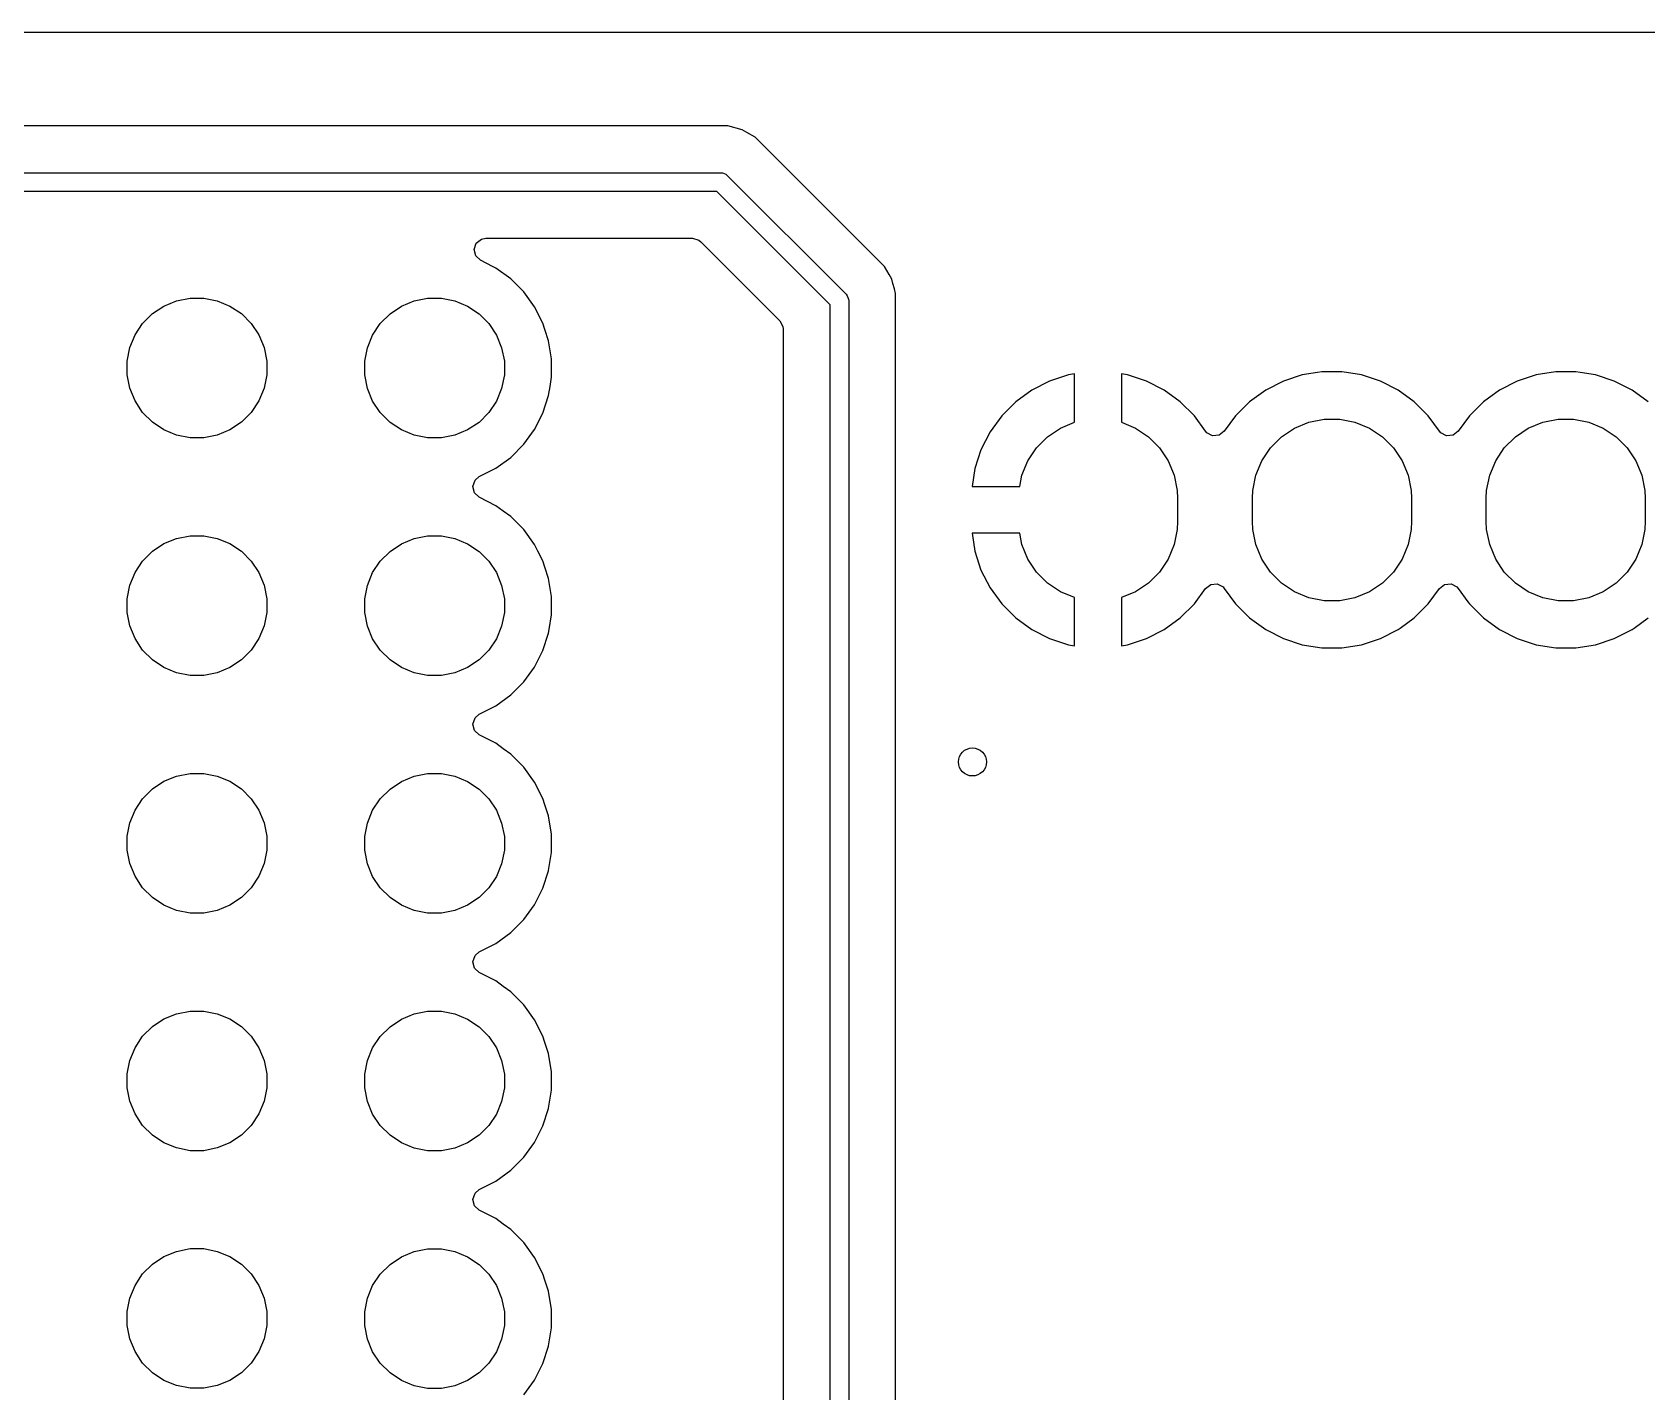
# Model space of a CAD drawing. Header units: millimetres. Extents: x 69 to 174, y -162 to -92.
# Drawn here: x 141.06 to 158.32, y -106.56 to -92.03 of the extents above; entities that cross this region are included whole.
import ezdxf

# ---------------------------------------------------------------- set-up
doc = ezdxf.new("R2010")
doc.units = ezdxf.units.MM
doc.layers.add('Back', color=153, linetype='CONTINUOUS', true_color=0x4d7fc4)

msp = doc.modelspace()

# ---------------------------------------------------------------- linework, layer by layer
at = {"layer": 'Back', "linetype": 'CONTINUOUS'}
for p, q in [((70.235092, -92.0289), (172.534908, -92.0289)), ((148.333331, -93.0295), (84.374361, -93.0295)), ((148.333347, -93.029499), (148.333331, -93.0295)), ((148.340943, -93.029499), (148.333347, -93.029499)), ((148.499057, -93.029499), (148.340943, -93.029499)), ((148.651785, -93.070423), (148.499057, -93.029499)), ((148.7019, -93.099358), (148.651785, -93.070423)), ((148.701904, -93.099359), (148.7019, -93.099358)), ((148.701904, -93.09936), (148.701904, -93.099359)), ((148.788716, -93.14948), (148.701904, -93.09936)), ((148.788717, -93.149481), (148.788716, -93.14948)), ((148.907588, -93.268352), (148.788717, -93.149481)), ((148.90759, -93.268355), (148.907588, -93.268352)), ((150.054374, -94.415139), (148.90759, -93.268355)), ((84.033773, -93.53), (148.42, -93.53)), ((148.42, -93.53), (148.439509, -93.531921)), ((148.439509, -93.531921), (148.475557, -93.546853)), ((148.475557, -93.546853), (148.490711, -93.559289)), ((148.490711, -93.559289), (149.760711, -94.829289)), ((148.378578, -93.73), (84.033773, -93.73)), ((149.59, -94.941422), (148.378578, -93.73)), ((145.785953, -94.34919), (145.80849, -94.283055)), ((145.802748, -94.417011), (145.785953, -94.34919)), ((145.80849, -94.283055), (145.863205, -94.239603)), ((145.863205, -94.239603), (145.909839, -94.2305)), ((145.909839, -94.2305), (148.119903, -94.2305)), ((148.119903, -94.2305), (148.186942, -94.250185)), ((148.186942, -94.250185), (148.207584, -94.266819)), ((148.207584, -94.266819), (149.053181, -95.112416)), ((145.853544, -94.464985), (145.802748, -94.417011)), ((145.982123, -94.530499), (145.853544, -94.464985)), ((146.017405, -94.548476), (145.982123, -94.530499)), ((146.176646, -94.664172), (146.017405, -94.548476)), ((150.054385, -94.415149), (150.054374, -94.415139)), ((150.058715, -94.419479), (150.054385, -94.415149)), ((150.058716, -94.41948), (150.058715, -94.419479)), ((150.17052, -94.531284), (150.058716, -94.41948)), ((150.220639, -94.618095), (150.17052, -94.531284)), ((146.315828, -94.803354), (146.176646, -94.664172)), ((150.249577, -94.668215), (150.220639, -94.618095)), ((150.249577, -94.668216), (150.249577, -94.668215)), ((150.249578, -94.668217), (150.249577, -94.668216)), ((150.262223, -94.715406), (150.249578, -94.668217)), ((150.262223, -94.715407), (150.262223, -94.715406)), ((150.277375, -94.771961), (150.262223, -94.715407)), ((142.468452, -94.954468), (142.604286, -94.898204)), ((142.604286, -94.898204), (142.748487, -94.86952)), ((142.748487, -94.86952), (142.895513, -94.86952)), ((142.895513, -94.86952), (143.039714, -94.898204)), ((143.039714, -94.898204), (143.175548, -94.954468)), ((145.008452, -94.956559), (145.144286, -94.900295)), ((145.144286, -94.900295), (145.288487, -94.871611)), ((145.288487, -94.871611), (145.435513, -94.871611)), ((145.435513, -94.871611), (145.579714, -94.900295)), ((145.579714, -94.900295), (145.715548, -94.956559)), ((146.431523, -94.962594), (146.315828, -94.803354)), ((149.760711, -94.829289), (149.773147, -94.844442)), ((149.773147, -94.844442), (149.773147, -94.844443)), ((149.773147, -94.844443), (149.788079, -94.880491)), ((149.788079, -94.880491), (149.79, -94.9)), ((149.79, -94.9), (149.79, -110.098578)), ((150.2905, -94.820943), (150.277375, -94.771961)), ((150.2905, -94.820946), (150.2905, -94.820943)), ((150.2905, -96.883333), (150.2905, -94.820946)), ((142.242242, -95.140114), (142.346205, -95.036151)), ((142.346205, -95.036151), (142.468452, -94.954468)), ((143.175548, -94.954468), (143.297795, -95.036151)), ((143.297795, -95.036151), (143.401758, -95.140114)), ((144.782242, -95.142205), (144.886205, -95.038242)), ((144.886205, -95.038242), (145.008452, -94.956559)), ((145.715548, -94.956559), (145.837795, -95.038242)), ((145.837795, -95.038242), (145.941758, -95.142205)), ((146.520882, -95.13797), (146.431523, -94.962594)), ((149.59, -110.14), (149.59, -94.941422)), ((142.160559, -95.262361), (142.242242, -95.140114)), ((143.401758, -95.140114), (143.483441, -95.262361)), ((144.700559, -95.264452), (144.782242, -95.142205)), ((145.941758, -95.142205), (146.023441, -95.264452)), ((146.520882, -95.137972), (146.520882, -95.13797)), ((146.520884, -95.137975), (146.520882, -95.137972)), ((146.542908, -95.205758), (146.520884, -95.137975)), ((146.581709, -95.325173), (146.542908, -95.205758)), ((149.053181, -95.112416), (149.086666, -95.173739)), ((149.086666, -95.173739), (149.0895, -95.200097)), ((149.0895, -95.200097), (149.0895, -110.05333)), ((142.075611, -95.542396), (142.104295, -95.398195)), ((142.104295, -95.398195), (142.160559, -95.262361)), ((143.483441, -95.262361), (143.539705, -95.398195)), ((143.539705, -95.398195), (143.568389, -95.542396)), ((144.615611, -95.544487), (144.644295, -95.400286)), ((144.644295, -95.400286), (144.700559, -95.264452)), ((146.023441, -95.264452), (146.079705, -95.400286)), ((146.079705, -95.400286), (146.108389, -95.544487)), ((146.6125, -95.519577), (146.581709, -95.325173)), ((142.075611, -95.689422), (142.075611, -95.542396)), ((143.568389, -95.542396), (143.568389, -95.689422)), ((144.615611, -95.691513), (144.615611, -95.544487)), ((146.108389, -95.544487), (146.108389, -95.691513)), ((146.6125, -95.716422), (146.6125, -95.519577)), ((142.104295, -95.833623), (142.075611, -95.689422)), ((143.568389, -95.689422), (143.539705, -95.833623)), ((144.644295, -95.835714), (144.615611, -95.691513)), ((146.108389, -95.691513), (146.079705, -95.835714)), ((146.596788, -95.815621), (146.6125, -95.716422)), ((151.936229, -95.757236), (151.746887, -95.853712)), ((152.13832, -95.691574), (151.936229, -95.757236)), ((152.204444, -95.681101), (152.13832, -95.691574)), ((152.204445, -95.681101), (152.204444, -95.681101)), ((152.204445, -96.196283), (152.204445, -95.681101)), ((152.770569, -95.691574), (152.704445, -95.681101)), ((152.704445, -95.681101), (152.704445, -96.196283)), ((152.97266, -95.757236), (152.770569, -95.691574)), ((153.162002, -95.853712), (152.97266, -95.757236)), ((154.43603, -95.756777), (154.246624, -95.853284)), ((154.638205, -95.691086), (154.43603, -95.756777)), ((154.799487, -95.665541), (154.638205, -95.691086)), ((154.848158, -95.657833), (154.799487, -95.665541)), ((155.060732, -95.657833), (154.848158, -95.657833)), ((155.109402, -95.665541), (155.060732, -95.657833)), ((155.270685, -95.691086), (155.109402, -95.665541)), ((155.270686, -95.691086), (155.270685, -95.691086)), ((155.270688, -95.691087), (155.270686, -95.691086)), ((155.472857, -95.756776), (155.270688, -95.691087)), ((155.472858, -95.756776), (155.472857, -95.756776)), ((155.472859, -95.756777), (155.472858, -95.756776)), ((155.662265, -95.853284), (155.472859, -95.756777)), ((156.93603, -95.756777), (156.746624, -95.853284)), ((157.138205, -95.691086), (156.93603, -95.756777)), ((157.299487, -95.665541), (157.138205, -95.691086)), ((157.348158, -95.657833), (157.299487, -95.665541)), ((157.560732, -95.657833), (157.348158, -95.657833)), ((157.609402, -95.665541), (157.560732, -95.657833)), ((157.770685, -95.691086), (157.609402, -95.665541)), ((157.770686, -95.691086), (157.770685, -95.691086)), ((157.770688, -95.691087), (157.770686, -95.691086)), ((157.972857, -95.756776), (157.770688, -95.691087)), ((157.972858, -95.756776), (157.972857, -95.756776)), ((157.972859, -95.756777), (157.972858, -95.756776)), ((158.162265, -95.853284), (157.972859, -95.756777)), ((142.160559, -95.969457), (142.104295, -95.833623)), ((143.539705, -95.833623), (143.483441, -95.969457)), ((144.700559, -95.971548), (144.644295, -95.835714)), ((146.079705, -95.835714), (146.023441, -95.971548)), ((146.520884, -96.098025), (146.581709, -95.910826)), ((146.581709, -95.910826), (146.596788, -95.815621)), ((151.746887, -95.853712), (151.574985, -95.978605)), ((153.333904, -95.978605), (153.162002, -95.853712)), ((154.246624, -95.853284), (154.074658, -95.978223)), ((155.834231, -95.978223), (155.662265, -95.853284)), ((156.746624, -95.853284), (156.574658, -95.978223)), ((158.334231, -95.978223), (158.162265, -95.853284)), ((142.242242, -96.091704), (142.160559, -95.969457)), ((142.346205, -96.195667), (142.242242, -96.091704)), ((143.401758, -96.091704), (143.297795, -96.195667)), ((143.483441, -95.969457), (143.401758, -96.091704)), ((144.782242, -96.093795), (144.700559, -95.971548)), ((144.886205, -96.197758), (144.782242, -96.093795)), ((145.941758, -96.093795), (145.837795, -96.197758)), ((146.023441, -95.971548), (145.941758, -96.093795)), ((146.431524, -96.273405), (146.520884, -96.098025)), ((151.57498, -95.978609), (151.424721, -96.128868)), ((151.574985, -95.978605), (151.57498, -95.978609)), ((153.333909, -95.978609), (153.333904, -95.978605)), ((153.484168, -96.128868), (153.333909, -95.978609)), ((154.074658, -95.978223), (153.924339, -96.128542)), ((155.98455, -96.128542), (155.834231, -95.978223)), ((156.574658, -95.978223), (156.424339, -96.128542)), ((142.468452, -96.27735), (142.346205, -96.195667)), ((142.604286, -96.333614), (142.468452, -96.27735)), ((143.175548, -96.27735), (143.039714, -96.333614)), ((143.297795, -96.195667), (143.175548, -96.27735)), ((145.008452, -96.279441), (144.886205, -96.197758)), ((145.144286, -96.335705), (145.008452, -96.279441)), ((145.715548, -96.279441), (145.579714, -96.335705)), ((145.837795, -96.197758), (145.715548, -96.279441)), ((146.315828, -96.432646), (146.431524, -96.273405)), ((151.424717, -96.128873), (151.299824, -96.300775)), ((151.424721, -96.128868), (151.424717, -96.128873)), ((151.915211, -96.351274), (152.053758, -96.2587)), ((152.053758, -96.2587), (152.204445, -96.196283)), ((152.704445, -96.196283), (152.855132, -96.2587)), ((152.855132, -96.2587), (152.993679, -96.351274)), ((153.484172, -96.128873), (153.484168, -96.128868)), ((153.603817, -96.293551), (153.484172, -96.128873)), ((153.924335, -96.128547), (153.804453, -96.293551)), ((153.924339, -96.128542), (153.924335, -96.128547)), ((154.415211, -96.351274), (154.553758, -96.2587)), ((154.553758, -96.2587), (154.707703, -96.194934)), ((154.707703, -96.194934), (154.87113, -96.162426)), ((154.87113, -96.162426), (155.03776, -96.162426)), ((155.03776, -96.162426), (155.201187, -96.194934)), ((155.201187, -96.194934), (155.355132, -96.2587)), ((155.355132, -96.2587), (155.493679, -96.351274)), ((155.984554, -96.128547), (155.98455, -96.128542)), ((156.104127, -96.293126), (155.984554, -96.128547)), ((156.424335, -96.128547), (156.304763, -96.293126)), ((156.424339, -96.128542), (156.424335, -96.128547)), ((156.915211, -96.351274), (157.053758, -96.2587)), ((157.053758, -96.2587), (157.207703, -96.194934)), ((157.207703, -96.194934), (157.37113, -96.162426)), ((157.37113, -96.162426), (157.53776, -96.162426)), ((157.53776, -96.162426), (157.701187, -96.194934)), ((157.701187, -96.194934), (157.855132, -96.2587)), ((157.855132, -96.2587), (157.993679, -96.351274)), ((142.748487, -96.362298), (142.604286, -96.333614)), ((142.895513, -96.362298), (142.748487, -96.362298)), ((143.039714, -96.333614), (142.895513, -96.362298)), ((145.288487, -96.364389), (145.144286, -96.335705)), ((145.435513, -96.364389), (145.288487, -96.364389)), ((145.579714, -96.335705), (145.435513, -96.364389)), ((146.176646, -96.571828), (146.315828, -96.432646)), ((151.299824, -96.300775), (151.203349, -96.490115)), ((151.797386, -96.469099), (151.915211, -96.351274)), ((152.993679, -96.351274), (153.111504, -96.469099)), ((153.617715, -96.30959), (153.603817, -96.293551)), ((153.67951, -96.342196), (153.617715, -96.30959)), ((153.749123, -96.336217), (153.67951, -96.342196)), ((153.804453, -96.293551), (153.749123, -96.336217)), ((154.297386, -96.469099), (154.415211, -96.351274)), ((155.493679, -96.351274), (155.611504, -96.469099)), ((156.118025, -96.309166), (156.104127, -96.293126)), ((156.17982, -96.341771), (156.118025, -96.309166)), ((156.249434, -96.335792), (156.17982, -96.341771)), ((156.304763, -96.293126), (156.249434, -96.335792)), ((156.797386, -96.469099), (156.915211, -96.351274)), ((157.993679, -96.351274), (158.111504, -96.469099)), ((146.017405, -96.687524), (146.176646, -96.571828)), ((151.203349, -96.490115), (151.137687, -96.692202)), ((151.641046, -96.761591), (151.704812, -96.607646)), ((151.704812, -96.607646), (151.797386, -96.469099)), ((153.111504, -96.469099), (153.204078, -96.607646)), ((153.204078, -96.607646), (153.267844, -96.761591)), ((154.141046, -96.761591), (154.204812, -96.607646)), ((154.204812, -96.607646), (154.297386, -96.469099)), ((155.611504, -96.469099), (155.704078, -96.607646)), ((155.704078, -96.607646), (155.767844, -96.761591)), ((156.641046, -96.761591), (156.704812, -96.607646)), ((156.704812, -96.607646), (156.797386, -96.469099)), ((158.111504, -96.469099), (158.204078, -96.607646)), ((158.204078, -96.607646), (158.267844, -96.761591)), ((145.795732, -96.816555), (145.840787, -96.777515)), ((145.840787, -96.777515), (146.017403, -96.687525)), ((146.017402, -96.687525), (146.017405, -96.687524)), ((146.017403, -96.687525), (146.017402, -96.687525)), ((151.137687, -96.692205), (151.107415, -96.883333)), ((151.137687, -96.692202), (151.137687, -96.692205)), ((151.61683, -96.883333), (151.641046, -96.761591)), ((153.267844, -96.761591), (153.300352, -96.925018)), ((154.108538, -96.925018), (154.141046, -96.761591)), ((155.767844, -96.761591), (155.800352, -96.925018)), ((156.608538, -96.925018), (156.641046, -96.761591)), ((158.267844, -96.761591), (158.300352, -96.925018)), ((145.773195, -96.88269), (145.795732, -96.816555)), ((145.78999, -96.950511), (145.773195, -96.88269)), ((145.840787, -96.998485), (145.78999, -96.950511)), ((150.2905, -109.839903), (150.2905, -96.883333)), ((151.107415, -96.883333), (151.61683, -96.883333)), ((153.300352, -96.925018), (153.304445, -97.008333)), ((154.104445, -97.008333), (154.108538, -96.925018)), ((155.800352, -96.925018), (155.804445, -97.008333)), ((156.604445, -97.008333), (156.608538, -96.925018)), ((158.300352, -96.925018), (158.304445, -97.008333)), ((146.017403, -97.088474), (145.840787, -96.998485)), ((146.097025, -97.146324), (146.017403, -97.088474)), ((146.176646, -97.204172), (146.097025, -97.146324)), ((153.304445, -97.008333), (153.304445, -97.258333)), ((154.104445, -97.258333), (154.104445, -97.008333)), ((155.804445, -97.008333), (155.804445, -97.258333)), ((156.604445, -97.258333), (156.604445, -97.008333)), ((158.304445, -97.008333), (158.304445, -97.258333)), ((146.315828, -97.343354), (146.176646, -97.204172)), ((153.304445, -97.258333), (153.300352, -97.341648)), ((154.108538, -97.341648), (154.104445, -97.258333)), ((155.804445, -97.258333), (155.800352, -97.341648)), ((156.608538, -97.341648), (156.604445, -97.258333)), ((158.304445, -97.258333), (158.300352, -97.341648)), ((142.346205, -97.576151), (142.468452, -97.494468)), ((142.468452, -97.494468), (142.604286, -97.438204)), ((142.604286, -97.438204), (142.748487, -97.40952)), ((142.748487, -97.40952), (142.895513, -97.40952)), ((142.895513, -97.40952), (143.039714, -97.438204)), ((143.039714, -97.438204), (143.175548, -97.494468)), ((143.175548, -97.494468), (143.297795, -97.576151)), ((144.886205, -97.578242), (145.008452, -97.496559)), ((145.008452, -97.496559), (145.144286, -97.440295)), ((145.144286, -97.440295), (145.288487, -97.411611)), ((145.288487, -97.411611), (145.435513, -97.411611)), ((145.435513, -97.411611), (145.579714, -97.440295)), ((145.579714, -97.440295), (145.715548, -97.496559)), ((145.715548, -97.496559), (145.837795, -97.578242)), ((146.431524, -97.502595), (146.315828, -97.343354)), ((151.107415, -97.383333), (151.137687, -97.57446)), ((151.61683, -97.383333), (151.107415, -97.383333)), ((151.641046, -97.505075), (151.61683, -97.383333)), ((153.300352, -97.341648), (153.267844, -97.505075)), ((154.141046, -97.505075), (154.108538, -97.341648)), ((155.800352, -97.341648), (155.767844, -97.505075)), ((156.641046, -97.505075), (156.608538, -97.341648)), ((158.300352, -97.341648), (158.267844, -97.505075)), ((142.242242, -97.680114), (142.346205, -97.576151)), ((143.297795, -97.576151), (143.401758, -97.680114)), ((144.782242, -97.682205), (144.886205, -97.578242)), ((145.837795, -97.578242), (145.941758, -97.682205)), ((146.468141, -97.57446), (146.431524, -97.502595)), ((146.520882, -97.67797), (146.468141, -97.57446)), ((151.137687, -97.57446), (151.137687, -97.574463)), ((151.137687, -97.574463), (151.203349, -97.77655)), ((151.704812, -97.65902), (151.641046, -97.505075)), ((151.797386, -97.797567), (151.704812, -97.65902)), ((153.204078, -97.65902), (153.111504, -97.797567)), ((153.267844, -97.505075), (153.204078, -97.65902)), ((154.204812, -97.65902), (154.141046, -97.505075)), ((154.297386, -97.797567), (154.204812, -97.65902)), ((155.704078, -97.65902), (155.611504, -97.797567)), ((155.767844, -97.505075), (155.704078, -97.65902)), ((156.704812, -97.65902), (156.641046, -97.505075)), ((156.797386, -97.797567), (156.704812, -97.65902)), ((158.204078, -97.65902), (158.111504, -97.797567)), ((158.267844, -97.505075), (158.204078, -97.65902)), ((142.104295, -97.938195), (142.160559, -97.802361)), ((142.160559, -97.802361), (142.242242, -97.680114)), ((143.401758, -97.680114), (143.483441, -97.802361)), ((143.483441, -97.802361), (143.539705, -97.938195)), ((144.644295, -97.940286), (144.700559, -97.804452)), ((144.700559, -97.804452), (144.782242, -97.682205)), ((145.941758, -97.682205), (146.023441, -97.804452)), ((146.023441, -97.804452), (146.079705, -97.940286)), ((146.520882, -97.677972), (146.520882, -97.67797)), ((146.520884, -97.677975), (146.520882, -97.677972)), ((146.542908, -97.745758), (146.520884, -97.677975)), ((146.581709, -97.865173), (146.542908, -97.745758)), ((151.203349, -97.77655), (151.299824, -97.96589)), ((151.915211, -97.915392), (151.797386, -97.797567)), ((153.111504, -97.797567), (152.993679, -97.915392)), ((154.415211, -97.915392), (154.297386, -97.797567)), ((155.611504, -97.797567), (155.493679, -97.915392)), ((156.915211, -97.915392), (156.797386, -97.797567)), ((158.111504, -97.797567), (157.993679, -97.915392)), ((142.075611, -98.082396), (142.104295, -97.938195)), ((143.539705, -97.938195), (143.568389, -98.082396)), ((144.615611, -98.084487), (144.644295, -97.940286)), ((146.079705, -97.940286), (146.108389, -98.084487)), ((146.6125, -98.059577), (146.581709, -97.865173)), ((151.299824, -97.96589), (151.424717, -98.137792)), ((152.053758, -98.007966), (151.915211, -97.915392)), ((152.204445, -98.070382), (152.053758, -98.007966)), ((152.855132, -98.007966), (152.704445, -98.070382)), ((152.993679, -97.915392), (152.855132, -98.007966)), ((153.484166, -98.137799), (153.603816, -97.973114)), ((153.603816, -97.973114), (153.659146, -97.930448)), ((153.659146, -97.930448), (153.728759, -97.924469)), ((153.728759, -97.924469), (153.790555, -97.957074)), ((153.790555, -97.957074), (153.804453, -97.973114)), ((153.804453, -97.973114), (153.924335, -98.138118)), ((154.553758, -98.007966), (154.415211, -97.915392)), ((154.707703, -98.071732), (154.553758, -98.007966)), ((155.355132, -98.007966), (155.201187, -98.071732)), ((155.493679, -97.915392), (155.355132, -98.007966)), ((155.984549, -98.138125), (156.104128, -97.973537)), ((156.104128, -97.973537), (156.159456, -97.930873)), ((156.159456, -97.930873), (156.229069, -97.924894)), ((156.229069, -97.924894), (156.290865, -97.957499)), ((156.290865, -97.957499), (156.304758, -97.973532)), ((156.304758, -97.973532), (156.40837, -98.116142)), ((157.053758, -98.007966), (156.915211, -97.915392)), ((157.207703, -98.071732), (157.053758, -98.007966)), ((157.855132, -98.007966), (157.701187, -98.071732)), ((157.993679, -97.915392), (157.855132, -98.007966)), ((142.075611, -98.229422), (142.075611, -98.082396)), ((143.568389, -98.082396), (143.568389, -98.229422)), ((144.615611, -98.231513), (144.615611, -98.084487)), ((146.108389, -98.084487), (146.108389, -98.231513)), ((146.6125, -98.256422), (146.6125, -98.059577)), ((151.424717, -98.137792), (151.424721, -98.137797)), ((151.424721, -98.137797), (151.57498, -98.288056)), ((152.204445, -98.585564), (152.204445, -98.070382)), ((152.704445, -98.070382), (152.704445, -98.585563)), ((153.333909, -98.288056), (153.484166, -98.137799)), ((153.924335, -98.138118), (153.924339, -98.138123)), ((153.924339, -98.138123), (154.074658, -98.288442)), ((154.87113, -98.10424), (154.707703, -98.071732)), ((155.03776, -98.10424), (154.87113, -98.10424)), ((155.201187, -98.071732), (155.03776, -98.10424)), ((155.834237, -98.288437), (155.984549, -98.138125)), ((156.40837, -98.116142), (156.424341, -98.138125)), ((156.424341, -98.138125), (156.574658, -98.288442)), ((157.37113, -98.10424), (157.207703, -98.071732)), ((157.53776, -98.10424), (157.37113, -98.10424)), ((157.701187, -98.071732), (157.53776, -98.10424)), ((142.104295, -98.373623), (142.075611, -98.229422)), ((143.568389, -98.229422), (143.539705, -98.373623)), ((144.644295, -98.375714), (144.615611, -98.231513)), ((146.108389, -98.231513), (146.079705, -98.375714)), ((146.58764, -98.413381), (146.6125, -98.256422)), ((151.57498, -98.288056), (151.574985, -98.28806)), ((151.574985, -98.28806), (151.746887, -98.412953)), ((153.162002, -98.412953), (153.333904, -98.28806)), ((153.333904, -98.28806), (153.333909, -98.288056)), ((154.074658, -98.288442), (154.246624, -98.413381)), ((155.684234, -98.397419), (155.834231, -98.288442)), ((155.834231, -98.288442), (155.834233, -98.288439)), ((155.834233, -98.288439), (155.834237, -98.288437)), ((156.574658, -98.288442), (156.746624, -98.413381)), ((158.184234, -98.397419), (158.334231, -98.288442)), ((142.160559, -98.509457), (142.104295, -98.373623)), ((142.242242, -98.631704), (142.160559, -98.509457)), ((143.483441, -98.509457), (143.401758, -98.631704)), ((143.539705, -98.373623), (143.483441, -98.509457)), ((144.700559, -98.511548), (144.644295, -98.375714)), ((144.782242, -98.633795), (144.700559, -98.511548)), ((146.023441, -98.511548), (145.941758, -98.633795)), ((146.079705, -98.375714), (146.023441, -98.511548)), ((146.520884, -98.638025), (146.581709, -98.450826)), ((146.581709, -98.450826), (146.58764, -98.413381)), ((151.746887, -98.412953), (151.936227, -98.509428)), ((151.936227, -98.509428), (152.138316, -98.57509)), ((152.770574, -98.57509), (152.972662, -98.509428)), ((152.972662, -98.509428), (153.162002, -98.412953)), ((154.246624, -98.413381), (154.246626, -98.413382)), ((154.246626, -98.413382), (154.246629, -98.413384)), ((154.246629, -98.413384), (154.436033, -98.50989)), ((154.436033, -98.50989), (154.638202, -98.575579)), ((155.270688, -98.575579), (155.472857, -98.50989)), ((155.472857, -98.50989), (155.662261, -98.413384)), ((155.662261, -98.413384), (155.684234, -98.397419)), ((156.746624, -98.413381), (156.746626, -98.413382)), ((156.746626, -98.413382), (156.746629, -98.413384)), ((156.746629, -98.413384), (156.936033, -98.50989)), ((156.936033, -98.50989), (157.138202, -98.575579)), ((157.770688, -98.575579), (157.972857, -98.50989)), ((157.972857, -98.50989), (158.162261, -98.413384)), ((158.162261, -98.413384), (158.184234, -98.397419)), ((142.346205, -98.735667), (142.242242, -98.631704)), ((143.401758, -98.631704), (143.297795, -98.735667)), ((144.886205, -98.737758), (144.782242, -98.633795)), ((145.941758, -98.633795), (145.837795, -98.737758)), ((146.431524, -98.813405), (146.520884, -98.638025)), ((152.138316, -98.57509), (152.204445, -98.585564)), ((152.704445, -98.585563), (152.770571, -98.57509)), ((152.770571, -98.57509), (152.770574, -98.57509)), ((154.638202, -98.575579), (154.848158, -98.608833)), ((154.848158, -98.608833), (154.848159, -98.608833)), ((154.848159, -98.608833), (155.060731, -98.608833)), ((155.060731, -98.608833), (155.060732, -98.608833)), ((155.060732, -98.608833), (155.270688, -98.575579)), ((157.138202, -98.575579), (157.348158, -98.608833)), ((157.348158, -98.608833), (157.348159, -98.608833)), ((157.348159, -98.608833), (157.560731, -98.608833)), ((157.560731, -98.608833), (157.560732, -98.608833)), ((157.560732, -98.608833), (157.770688, -98.575579)), ((142.468452, -98.81735), (142.346205, -98.735667)), ((142.604286, -98.873614), (142.468452, -98.81735)), ((142.748487, -98.902298), (142.604286, -98.873614)), ((143.039714, -98.873614), (142.895513, -98.902298)), ((143.175548, -98.81735), (143.039714, -98.873614)), ((143.297795, -98.735667), (143.175548, -98.81735)), ((145.008452, -98.819441), (144.886205, -98.737758)), ((145.144286, -98.875705), (145.008452, -98.819441)), ((145.288487, -98.904389), (145.144286, -98.875705)), ((145.579714, -98.875705), (145.435513, -98.904389)), ((145.715548, -98.819441), (145.579714, -98.875705)), ((145.837795, -98.737758), (145.715548, -98.819441)), ((146.315828, -98.972646), (146.431524, -98.813405)), ((142.895513, -98.902298), (142.748487, -98.902298)), ((145.435513, -98.904389), (145.288487, -98.904389)), ((146.176646, -99.111828), (146.315828, -98.972646)), ((146.017405, -99.227524), (146.176646, -99.111828)), ((145.773195, -99.42269), (145.795732, -99.356555)), ((145.795732, -99.356555), (145.840787, -99.317515)), ((145.840787, -99.317515), (146.017403, -99.227525)), ((146.017402, -99.227525), (146.017405, -99.227524)), ((146.017403, -99.227525), (146.017402, -99.227525)), ((145.78999, -99.490511), (145.773195, -99.42269)), ((145.840787, -99.538485), (145.78999, -99.490511)), ((146.017403, -99.628474), (145.840787, -99.538485)), ((146.097025, -99.686324), (146.017403, -99.628474)), ((146.176646, -99.744172), (146.097025, -99.686324)), ((146.315828, -99.883354), (146.176646, -99.744172)), ((146.431523, -100.042594), (146.315828, -99.883354)), ((142.346205, -100.116151), (142.468452, -100.034468)), ((142.468452, -100.034468), (142.604286, -99.978204)), ((142.604286, -99.978204), (142.748487, -99.94952)), ((142.748487, -99.94952), (142.895513, -99.94952)), ((142.895513, -99.94952), (143.039714, -99.978204)), ((143.039714, -99.978204), (143.175548, -100.034468)), ((143.175548, -100.034468), (143.297795, -100.116151)), ((144.886205, -100.118242), (145.008452, -100.036559)), ((145.008452, -100.036559), (145.144286, -99.980295)), ((145.144286, -99.980295), (145.288487, -99.951611)), ((145.288487, -99.951611), (145.435513, -99.951611)), ((145.435513, -99.951611), (145.579714, -99.980295)), ((145.579714, -99.980295), (145.715548, -100.036559)), ((145.715548, -100.036559), (145.837795, -100.118242)), ((146.520882, -100.21797), (146.431523, -100.042594)), ((142.160559, -100.342361), (142.242242, -100.220114)), ((142.242242, -100.220114), (142.346205, -100.116151)), ((143.297795, -100.116151), (143.401758, -100.220114)), ((143.401758, -100.220114), (143.483441, -100.342361)), ((144.700559, -100.344452), (144.782242, -100.222205)), ((144.782242, -100.222205), (144.886205, -100.118242)), ((145.837795, -100.118242), (145.941758, -100.222205)), ((145.941758, -100.222205), (146.023441, -100.344452)), ((146.520882, -100.217972), (146.520882, -100.21797)), ((146.520884, -100.217975), (146.520882, -100.217972)), ((146.542908, -100.285758), (146.520884, -100.217975)), ((142.104295, -100.478195), (142.160559, -100.342361)), ((143.483441, -100.342361), (143.539705, -100.478195)), ((144.644295, -100.480286), (144.700559, -100.344452)), ((146.023441, -100.344452), (146.079705, -100.480286)), ((146.581709, -100.405173), (146.542908, -100.285758)), ((146.6125, -100.599577), (146.581709, -100.405173)), ((142.075611, -100.622396), (142.104295, -100.478195)), ((143.539705, -100.478195), (143.568389, -100.622396)), ((144.615611, -100.624487), (144.644295, -100.480286)), ((146.079705, -100.480286), (146.108389, -100.624487)), ((146.6125, -100.796422), (146.6125, -100.599577)), ((142.075611, -100.769422), (142.075611, -100.622396)), ((142.104295, -100.913623), (142.075611, -100.769422)), ((143.568389, -100.769422), (143.539705, -100.913623)), ((143.568389, -100.622396), (143.568389, -100.769422)), ((144.615611, -100.771513), (144.615611, -100.624487)), ((144.644295, -100.915714), (144.615611, -100.771513)), ((146.108389, -100.771513), (146.079705, -100.915714)), ((146.108389, -100.624487), (146.108389, -100.771513)), ((142.160559, -101.049457), (142.104295, -100.913623)), ((143.539705, -100.913623), (143.483441, -101.049457)), ((144.700559, -101.051548), (144.644295, -100.915714)), ((146.079705, -100.915714), (146.023441, -101.051548)), ((146.58204, -100.988735), (146.6125, -100.796422)), ((142.242242, -101.171704), (142.160559, -101.049457)), ((143.483441, -101.049457), (143.401758, -101.171704)), ((144.782242, -101.173795), (144.700559, -101.051548)), ((146.023441, -101.051548), (145.941758, -101.173795)), ((146.520884, -101.178025), (146.581709, -100.990826)), ((146.581709, -100.990826), (146.58204, -100.988735)), ((142.346205, -101.275667), (142.242242, -101.171704)), ((142.468452, -101.35735), (142.346205, -101.275667)), ((143.297795, -101.275667), (143.175548, -101.35735)), ((143.401758, -101.171704), (143.297795, -101.275667)), ((144.886205, -101.277758), (144.782242, -101.173795)), ((145.008452, -101.359441), (144.886205, -101.277758)), ((145.837795, -101.277758), (145.715548, -101.359441)), ((145.941758, -101.173795), (145.837795, -101.277758)), ((146.431524, -101.353405), (146.520884, -101.178025)), ((142.604286, -101.413614), (142.468452, -101.35735)), ((142.748487, -101.442298), (142.604286, -101.413614)), ((142.895513, -101.442298), (142.748487, -101.442298)), ((143.039714, -101.413614), (142.895513, -101.442298)), ((143.175548, -101.35735), (143.039714, -101.413614)), ((145.144286, -101.415705), (145.008452, -101.359441)), ((145.288487, -101.444389), (145.144286, -101.415705)), ((145.435513, -101.444389), (145.288487, -101.444389)), ((145.579714, -101.415705), (145.435513, -101.444389)), ((145.715548, -101.359441), (145.579714, -101.415705)), ((146.315828, -101.512646), (146.431524, -101.353405)), ((146.176646, -101.651828), (146.315828, -101.512646)), ((145.840787, -101.857515), (146.017403, -101.767525)), ((146.017402, -101.767525), (146.017405, -101.767524)), ((146.017403, -101.767525), (146.017402, -101.767525)), ((146.017405, -101.767524), (146.176646, -101.651828)), ((145.773195, -101.96269), (145.795732, -101.896555)), ((145.78999, -102.030511), (145.773195, -101.96269)), ((145.795732, -101.896555), (145.840787, -101.857515)), ((145.840787, -102.078485), (145.78999, -102.030511)), ((146.017403, -102.168474), (145.840787, -102.078485)), ((146.097025, -102.226324), (146.017403, -102.168474)), ((146.176646, -102.284172), (146.097025, -102.226324)), ((146.315828, -102.423354), (146.176646, -102.284172)), ((142.604286, -102.518204), (142.748487, -102.48952)), ((142.748487, -102.48952), (142.895513, -102.48952)), ((142.895513, -102.48952), (143.039714, -102.518204)), ((145.144286, -102.520295), (145.288487, -102.491611)), ((145.288487, -102.491611), (145.435513, -102.491611)), ((145.435513, -102.491611), (145.579714, -102.520295)), ((146.431523, -102.582594), (146.315828, -102.423354)), ((142.242242, -102.760114), (142.346205, -102.656151)), ((142.346205, -102.656151), (142.468452, -102.574468)), ((142.468452, -102.574468), (142.604286, -102.518204)), ((143.039714, -102.518204), (143.175548, -102.574468)), ((143.175548, -102.574468), (143.297795, -102.656151)), ((143.297795, -102.656151), (143.401758, -102.760114)), ((144.782242, -102.762205), (144.886205, -102.658242)), ((144.886205, -102.658242), (145.008452, -102.576559)), ((145.008452, -102.576559), (145.144286, -102.520295)), ((145.579714, -102.520295), (145.715548, -102.576559)), ((145.715548, -102.576559), (145.837795, -102.658242)), ((145.837795, -102.658242), (145.941758, -102.762205)), ((146.520882, -102.75797), (146.431523, -102.582594)), ((142.160559, -102.882361), (142.242242, -102.760114)), ((143.401758, -102.760114), (143.483441, -102.882361)), ((144.700559, -102.884452), (144.782242, -102.762205)), ((145.941758, -102.762205), (146.023441, -102.884452)), ((146.520882, -102.757972), (146.520882, -102.75797)), ((146.520884, -102.757975), (146.520882, -102.757972)), ((146.542908, -102.825758), (146.520884, -102.757975)), ((146.581709, -102.945173), (146.542908, -102.825758)), ((142.075611, -103.162396), (142.104295, -103.018195)), ((142.104295, -103.018195), (142.160559, -102.882361)), ((143.483441, -102.882361), (143.539705, -103.018195)), ((143.539705, -103.018195), (143.568389, -103.162396)), ((144.615611, -103.164487), (144.644295, -103.020286)), ((144.644295, -103.020286), (144.700559, -102.884452)), ((146.023441, -102.884452), (146.079705, -103.020286)), ((146.079705, -103.020286), (146.108389, -103.164487)), ((146.6125, -103.139577), (146.581709, -102.945173)), ((142.075611, -103.309422), (142.075611, -103.162396)), ((143.568389, -103.162396), (143.568389, -103.309422)), ((144.615611, -103.311513), (144.615611, -103.164487)), ((146.108389, -103.164487), (146.108389, -103.311513)), ((146.6125, -103.336422), (146.6125, -103.139577)), ((142.104295, -103.453623), (142.075611, -103.309422)), ((143.568389, -103.309422), (143.539705, -103.453623)), ((144.644295, -103.455714), (144.615611, -103.311513)), ((146.108389, -103.311513), (146.079705, -103.455714)), ((146.58204, -103.528735), (146.6125, -103.336422)), ((142.160559, -103.589457), (142.104295, -103.453623)), ((143.539705, -103.453623), (143.483441, -103.589457)), ((144.700559, -103.591548), (144.644295, -103.455714)), ((146.079705, -103.455714), (146.023441, -103.591548)), ((146.520884, -103.718025), (146.581709, -103.530826)), ((146.581709, -103.530826), (146.58204, -103.528735)), ((142.242242, -103.711704), (142.160559, -103.589457)), ((142.346205, -103.815667), (142.242242, -103.711704)), ((143.401758, -103.711704), (143.297795, -103.815667)), ((143.483441, -103.589457), (143.401758, -103.711704)), ((144.782242, -103.713795), (144.700559, -103.591548)), ((146.023441, -103.591548), (145.941758, -103.713795)), ((142.468452, -103.89735), (142.346205, -103.815667)), ((143.297795, -103.815667), (143.175548, -103.89735)), ((144.886205, -103.817758), (144.782242, -103.713795)), ((145.008452, -103.899441), (144.886205, -103.817758)), ((145.837795, -103.817758), (145.715548, -103.899441)), ((145.941758, -103.713795), (145.837795, -103.817758)), ((146.431524, -103.893405), (146.520884, -103.718025)), ((142.604286, -103.953614), (142.468452, -103.89735)), ((142.748487, -103.982298), (142.604286, -103.953614)), ((142.895513, -103.982298), (142.748487, -103.982298)), ((143.039714, -103.953614), (142.895513, -103.982298)), ((143.175548, -103.89735), (143.039714, -103.953614)), ((145.144286, -103.955705), (145.008452, -103.899441)), ((145.288487, -103.984389), (145.144286, -103.955705)), ((145.435513, -103.984389), (145.288487, -103.984389)), ((145.579714, -103.955705), (145.435513, -103.984389)), ((145.715548, -103.899441), (145.579714, -103.955705)), ((146.176646, -104.191828), (146.315828, -104.052646)), ((146.315828, -104.052646), (146.431524, -103.893405)), ((146.017405, -104.307524), (146.176646, -104.191828)), ((145.795732, -104.436555), (145.840787, -104.397515)), ((145.840787, -104.397515), (146.017403, -104.307525)), ((146.017402, -104.307525), (146.017405, -104.307524)), ((146.017403, -104.307525), (146.017402, -104.307525)), ((145.773195, -104.50269), (145.795732, -104.436555)), ((145.78999, -104.570511), (145.773195, -104.50269)), ((145.840787, -104.618485), (145.78999, -104.570511)), ((146.017403, -104.708474), (145.840787, -104.618485)), ((146.097025, -104.766324), (146.017403, -104.708474)), ((146.176646, -104.824172), (146.097025, -104.766324)), ((146.315828, -104.963354), (146.176646, -104.824172)), ((142.468452, -105.114468), (142.604286, -105.058204)), ((142.604286, -105.058204), (142.748487, -105.02952)), ((142.748487, -105.02952), (142.895513, -105.02952)), ((142.895513, -105.02952), (143.039714, -105.058204)), ((143.039714, -105.058204), (143.175548, -105.114468)), ((145.008452, -105.116559), (145.144286, -105.060295)), ((145.144286, -105.060295), (145.288487, -105.031611)), ((145.288487, -105.031611), (145.435513, -105.031611)), ((145.435513, -105.031611), (145.579714, -105.060295)), ((145.579714, -105.060295), (145.715548, -105.116559)), ((146.431523, -105.122594), (146.315828, -104.963354)), ((142.242242, -105.300114), (142.346205, -105.196151)), ((142.346205, -105.196151), (142.468452, -105.114468)), ((143.175548, -105.114468), (143.297795, -105.196151)), ((143.297795, -105.196151), (143.401758, -105.300114)), ((144.782242, -105.302205), (144.886205, -105.198242)), ((144.886205, -105.198242), (145.008452, -105.116559)), ((145.715548, -105.116559), (145.837795, -105.198242)), ((145.837795, -105.198242), (145.941758, -105.302205)), ((146.520882, -105.29797), (146.431523, -105.122594)), ((142.104295, -105.558195), (142.160559, -105.422361)), ((142.160559, -105.422361), (142.242242, -105.300114)), ((143.401758, -105.300114), (143.483441, -105.422361)), ((143.483441, -105.422361), (143.539705, -105.558195)), ((144.644295, -105.560286), (144.700559, -105.424452)), ((144.700559, -105.424452), (144.782242, -105.302205)), ((145.941758, -105.302205), (146.023441, -105.424452)), ((146.023441, -105.424452), (146.079705, -105.560286)), ((146.520882, -105.297972), (146.520882, -105.29797)), ((146.520884, -105.297975), (146.520882, -105.297972)), ((146.542908, -105.365758), (146.520884, -105.297975)), ((146.581709, -105.485173), (146.542908, -105.365758)), ((142.075611, -105.702396), (142.104295, -105.558195)), ((143.539705, -105.558195), (143.568389, -105.702396)), ((144.615611, -105.704487), (144.644295, -105.560286)), ((146.079705, -105.560286), (146.108389, -105.704487)), ((146.6125, -105.679577), (146.581709, -105.485173)), ((142.075611, -105.849422), (142.075611, -105.702396)), ((143.568389, -105.702396), (143.568389, -105.849422)), ((144.615611, -105.851513), (144.615611, -105.704487)), ((146.108389, -105.704487), (146.108389, -105.851513)), ((146.6125, -105.876422), (146.6125, -105.679577)), ((142.104295, -105.993623), (142.075611, -105.849422)), ((143.568389, -105.849422), (143.539705, -105.993623)), ((144.644295, -105.995714), (144.615611, -105.851513)), ((146.108389, -105.851513), (146.079705, -105.995714)), ((146.58204, -106.068735), (146.6125, -105.876422)), ((142.160559, -106.129457), (142.104295, -105.993623)), ((143.539705, -105.993623), (143.483441, -106.129457)), ((144.700559, -106.131548), (144.644295, -105.995714)), ((146.079705, -105.995714), (146.023441, -106.131548)), ((146.520884, -106.258025), (146.581709, -106.070826)), ((146.581709, -106.070826), (146.58204, -106.068735)), ((142.242242, -106.251704), (142.160559, -106.129457)), ((142.346205, -106.355667), (142.242242, -106.251704)), ((143.401758, -106.251704), (143.297795, -106.355667)), ((143.483441, -106.129457), (143.401758, -106.251704)), ((144.782242, -106.253795), (144.700559, -106.131548)), ((144.886205, -106.357758), (144.782242, -106.253795)), ((145.941758, -106.253795), (145.837795, -106.357758)), ((146.023441, -106.131548), (145.941758, -106.253795)), ((146.431524, -106.433405), (146.520884, -106.258025)), ((142.468452, -106.43735), (142.346205, -106.355667)), ((142.604286, -106.493614), (142.468452, -106.43735)), ((143.175548, -106.43735), (143.039714, -106.493614)), ((143.297795, -106.355667), (143.175548, -106.43735)), ((145.008452, -106.439441), (144.886205, -106.357758)), ((145.144286, -106.495705), (145.008452, -106.439441)), ((145.715548, -106.439441), (145.579714, -106.495705)), ((145.837795, -106.357758), (145.715548, -106.439441)), ((146.315828, -106.592646), (146.431524, -106.433405)), ((142.748487, -106.522298), (142.604286, -106.493614)), ((142.895513, -106.522298), (142.748487, -106.522298)), ((143.039714, -106.493614), (142.895513, -106.522298)), ((145.288487, -106.524389), (145.144286, -106.495705)), ((145.435513, -106.524389), (145.288487, -106.524389)), ((145.579714, -106.495705), (145.435513, -106.524389))]:
    msp.add_line(p, q, dxfattribs=at)
at = {"layer": 'Back'}
msp.add_circle((151.1124, -99.8276), 0.15, dxfattribs=at)

doc.saveas('drawing.dxf')
